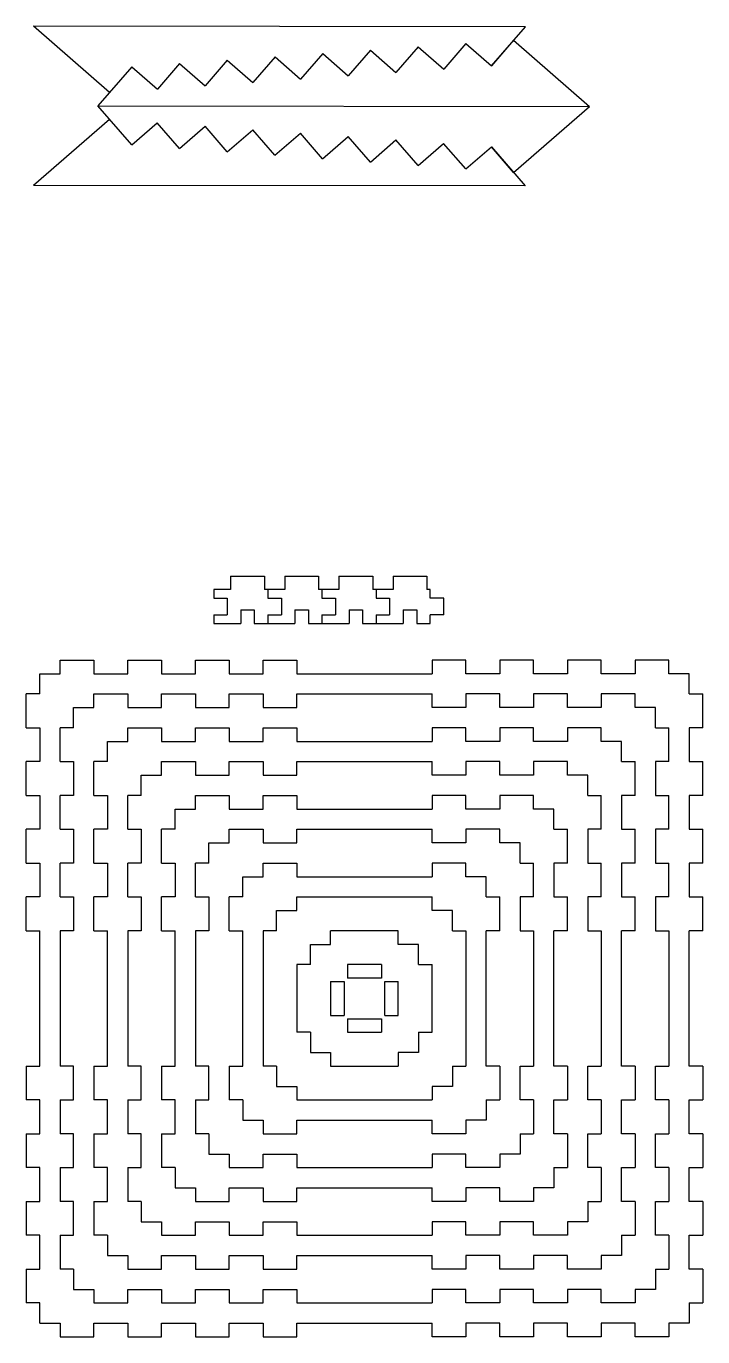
# Model space of a CAD drawing. Header units: millimetres. Extents: x 1116 to 1546, y 1257 to 1646.
# Drawn here: x 1345.7 to 1545.7, y 1258.6 to 1646 of the extents above; entities that cross this region are included whole.
import ezdxf

# ---------------------------------------------------------------- set-up
doc = ezdxf.new("R2010")
doc.units = ezdxf.units.MM

msp = doc.modelspace()

# ---------------------------------------------------------------- linework, layer by layer
for p, q in [((1370.34, 1626.44), (1347.87, 1645.99)), ((1493.24, 1645.83), (1347.87, 1645.99)), ((1483.2, 1634.29), (1493.24, 1645.83)), ((1447.44, 1638.89), (1440.88, 1631.34)), ((1447.44, 1638.89), (1454.99, 1632.32)), ((1461.55, 1639.87), (1454.99, 1632.32)), ((1461.55, 1639.87), (1469.1, 1633.31)), ((1475.66, 1640.85), (1469.1, 1633.31)), ((1475.66, 1640.85), (1483.2, 1634.29)), ((1489.77, 1641.83), (1483.2, 1634.29)), ((1489.77, 1641.83), (1512.24, 1622.28)), ((1391.01, 1634.96), (1384.45, 1627.42)), ((1391.01, 1634.96), (1398.56, 1628.4)), ((1405.12, 1635.94), (1398.56, 1628.4)), ((1405.12, 1635.94), (1412.66, 1629.38)), ((1419.23, 1636.93), (1412.66, 1629.38)), ((1419.23, 1636.93), (1426.77, 1630.36)), ((1433.34, 1637.91), (1426.77, 1630.36)), ((1433.34, 1637.91), (1440.88, 1631.34)), ((1376.9, 1633.98), (1366.86, 1622.44)), ((1376.9, 1633.98), (1384.45, 1627.42)), ((1376.88, 1610.88), (1366.86, 1622.44)), ((1366.86, 1622.44), (1512.24, 1622.28)), ((1489.72, 1602.78), (1512.24, 1622.28)), ((1370.33, 1618.44), (1347.82, 1598.94)), ((1376.88, 1610.88), (1384.44, 1617.42)), ((1390.98, 1609.87), (1384.44, 1617.42)), ((1390.98, 1609.87), (1398.54, 1616.41)), ((1405.09, 1608.85), (1398.54, 1616.41)), ((1405.09, 1608.85), (1412.65, 1615.4)), ((1419.2, 1607.84), (1412.65, 1615.4)), ((1419.2, 1607.84), (1426.75, 1614.39)), ((1433.3, 1606.83), (1426.75, 1614.39)), ((1433.3, 1606.83), (1440.86, 1613.38)), ((1447.41, 1605.82), (1440.86, 1613.38)), ((1447.41, 1605.82), (1454.97, 1612.36)), ((1461.51, 1604.81), (1454.97, 1612.36)), ((1461.51, 1604.81), (1469.07, 1611.35)), ((1475.62, 1603.79), (1469.07, 1611.35)), ((1475.62, 1603.79), (1483.18, 1610.34)), ((1489.72, 1602.78), (1483.18, 1610.34)), ((1483.18, 1610.34), (1493.19, 1598.78)), ((1493.19, 1598.78), (1347.82, 1598.94)), ((1406.11, 1483.46), (1406.11, 1479.46)), ((1406.11, 1483.46), (1416.11, 1483.46)), ((1416.11, 1483.46), (1416.11, 1479.46)), ((1422.11, 1483.46), (1422.11, 1479.46)), ((1422.11, 1483.46), (1432.11, 1483.46)), ((1432.11, 1483.46), (1432.11, 1479.46)), ((1438.11, 1483.46), (1438.11, 1479.46)), ((1438.11, 1483.46), (1448.11, 1483.46)), ((1448.11, 1483.46), (1448.11, 1479.46)), ((1454.11, 1483.46), (1454.11, 1479.46)), ((1454.11, 1483.46), (1464.11, 1483.46)), ((1464.11, 1483.46), (1464.11, 1479.46)), ((1406.11, 1479.46), (1401.11, 1479.46)), ((1401.11, 1479.46), (1401.11, 1476.96)), ((1401.11, 1476.96), (1405.11, 1476.96)), ((1405.11, 1476.96), (1405.11, 1471.96)), ((1417.11, 1479.46), (1416.11, 1479.46)), ((1422.11, 1479.46), (1417.11, 1479.46)), ((1417.11, 1479.46), (1417.11, 1476.96)), ((1417.11, 1476.96), (1421.11, 1476.96)), ((1421.11, 1476.96), (1421.11, 1471.96)), ((1433.11, 1479.46), (1432.11, 1479.46)), ((1438.11, 1479.46), (1433.11, 1479.46)), ((1433.11, 1479.46), (1433.11, 1476.96)), ((1433.11, 1476.96), (1437.11, 1476.96)), ((1437.11, 1476.96), (1437.11, 1471.96)), ((1449.11, 1479.46), (1448.11, 1479.46)), ((1454.11, 1479.46), (1449.11, 1479.46)), ((1449.11, 1479.46), (1449.11, 1476.96)), ((1449.11, 1476.96), (1453.11, 1476.96)), ((1453.11, 1476.96), (1453.11, 1471.96)), ((1465.11, 1479.46), (1464.11, 1479.46)), ((1465.11, 1476.96), (1465.11, 1479.46)), ((1469.11, 1476.96), (1465.11, 1476.96)), ((1469.11, 1471.96), (1469.11, 1476.96)), ((1409.11, 1473.46), (1409.11, 1469.46)), ((1409.11, 1473.46), (1413.11, 1473.46)), ((1413.11, 1473.46), (1413.11, 1469.46)), ((1425.11, 1473.46), (1425.11, 1469.46)), ((1425.11, 1473.46), (1429.11, 1473.46)), ((1429.11, 1473.46), (1429.11, 1469.46)), ((1441.11, 1473.46), (1441.11, 1469.46)), ((1441.11, 1473.46), (1445.11, 1473.46)), ((1445.11, 1473.46), (1445.11, 1469.46)), ((1457.11, 1473.46), (1457.11, 1469.46)), ((1457.11, 1473.46), (1461.11, 1473.46)), ((1461.11, 1473.46), (1461.11, 1469.46)), ((1401.11, 1471.96), (1401.11, 1469.46)), ((1401.11, 1471.96), (1405.11, 1471.96)), ((1401.11, 1469.46), (1409.11, 1469.46)), ((1413.11, 1469.46), (1417.11, 1469.46)), ((1417.11, 1471.96), (1417.11, 1469.46)), ((1417.11, 1471.96), (1421.11, 1471.96)), ((1417.11, 1469.46), (1425.11, 1469.46)), ((1429.11, 1469.46), (1433.11, 1469.46)), ((1433.11, 1471.96), (1433.11, 1469.46)), ((1433.11, 1471.96), (1437.11, 1471.96)), ((1433.11, 1469.46), (1441.11, 1469.46)), ((1445.11, 1469.46), (1449.11, 1469.46)), ((1449.11, 1471.96), (1449.11, 1469.46)), ((1449.11, 1471.96), (1453.11, 1471.96)), ((1449.11, 1469.46), (1457.11, 1469.46)), ((1461.11, 1469.46), (1465.11, 1469.46)), ((1465.11, 1469.46), (1465.11, 1471.96)), ((1469.11, 1471.96), (1465.11, 1471.96)), ((1355.68, 1454.6), (1355.68, 1458.6)), ((1365.68, 1458.6), (1365.68, 1454.6)), ((1375.68, 1454.6), (1375.68, 1458.6)), ((1385.68, 1458.6), (1385.68, 1454.6)), ((1395.68, 1454.6), (1395.68, 1458.6)), ((1405.68, 1458.6), (1405.68, 1454.6)), ((1415.68, 1454.6), (1415.68, 1458.6)), ((1425.68, 1458.6), (1425.68, 1454.6)), ((1465.68, 1458.6), (1465.68, 1454.6)), ((1475.68, 1454.6), (1475.68, 1458.6)), ((1485.68, 1458.6), (1485.68, 1454.6)), ((1495.68, 1454.6), (1495.68, 1458.6)), ((1505.68, 1458.6), (1505.68, 1454.6)), ((1515.68, 1454.6), (1515.68, 1458.6)), ((1525.68, 1458.6), (1525.68, 1454.6)), ((1535.68, 1454.6), (1535.68, 1458.6)), ((1349.68, 1448.6), (1349.68, 1454.6)), ((1349.68, 1454.6), (1355.68, 1454.6)), ((1365.68, 1454.6), (1375.68, 1454.6)), ((1385.68, 1454.6), (1395.68, 1454.6)), ((1405.68, 1454.6), (1415.68, 1454.6)), ((1425.68, 1454.6), (1465.68, 1454.6)), ((1485.68, 1454.6), (1475.68, 1454.6)), ((1505.68, 1454.6), (1495.68, 1454.6)), ((1525.68, 1454.6), (1515.68, 1454.6)), ((1349.68, 1448.6), (1345.68, 1448.6)), ((1365.68, 1444.6), (1365.68, 1448.6)), ((1375.68, 1448.6), (1375.68, 1444.6)), ((1385.68, 1444.6), (1385.68, 1448.6)), ((1395.68, 1448.6), (1395.68, 1444.6)), ((1405.68, 1444.6), (1405.68, 1448.6)), ((1415.68, 1448.6), (1415.68, 1444.6)), ((1425.68, 1444.6), (1425.68, 1448.6)), ((1465.68, 1444.6), (1465.68, 1448.6)), ((1475.68, 1448.6), (1475.68, 1444.6)), ((1485.68, 1444.6), (1485.68, 1448.6)), ((1495.68, 1448.6), (1495.68, 1444.6)), ((1505.68, 1444.6), (1505.68, 1448.6)), ((1515.68, 1448.6), (1515.68, 1444.6)), ((1525.68, 1444.6), (1525.68, 1448.6)), ((1541.68, 1448.6), (1545.68, 1448.6)), ((1375.68, 1444.6), (1385.68, 1444.6)), ((1395.68, 1444.6), (1405.68, 1444.6)), ((1415.68, 1444.6), (1425.68, 1444.6)), ((1475.68, 1444.6), (1465.68, 1444.6)), ((1495.68, 1444.6), (1485.68, 1444.6)), ((1515.68, 1444.6), (1505.68, 1444.6)), ((1345.68, 1438.6), (1349.68, 1438.6)), ((1349.68, 1438.6), (1349.68, 1428.6)), ((1359.68, 1438.6), (1355.68, 1438.6)), ((1375.68, 1434.6), (1375.68, 1438.6)), ((1385.68, 1438.6), (1385.68, 1434.6)), ((1395.68, 1434.6), (1395.68, 1438.6)), ((1405.68, 1438.6), (1405.68, 1434.6)), ((1415.68, 1434.6), (1415.68, 1438.6)), ((1425.68, 1438.6), (1425.68, 1434.6)), ((1465.68, 1438.6), (1465.68, 1434.6)), ((1475.68, 1434.6), (1475.68, 1438.6)), ((1485.68, 1438.6), (1485.68, 1434.6)), ((1495.68, 1434.6), (1495.68, 1438.6)), ((1505.68, 1438.6), (1505.68, 1434.6)), ((1515.68, 1434.6), (1515.68, 1438.6)), ((1531.68, 1438.6), (1535.68, 1438.6)), ((1541.68, 1438.6), (1541.68, 1428.6)), ((1545.68, 1438.6), (1541.68, 1438.6)), ((1385.68, 1434.6), (1395.68, 1434.6)), ((1405.68, 1434.6), (1415.68, 1434.6)), ((1425.68, 1434.6), (1465.68, 1434.6)), ((1485.68, 1434.6), (1475.68, 1434.6)), ((1505.68, 1434.6), (1495.68, 1434.6)), ((1349.68, 1428.6), (1345.68, 1428.6)), ((1355.68, 1428.6), (1359.68, 1428.6)), ((1359.68, 1428.6), (1359.68, 1418.6)), ((1369.68, 1428.6), (1365.68, 1428.6)), ((1385.68, 1424.6), (1385.68, 1428.6)), ((1395.68, 1428.6), (1395.68, 1424.6)), ((1405.68, 1424.6), (1405.68, 1428.6)), ((1415.68, 1428.6), (1415.68, 1424.6)), ((1425.68, 1424.6), (1425.68, 1428.6)), ((1465.68, 1424.6), (1465.68, 1428.6)), ((1475.68, 1428.6), (1475.68, 1424.6)), ((1485.68, 1424.6), (1485.68, 1428.6)), ((1495.68, 1428.6), (1495.68, 1424.6)), ((1505.68, 1424.6), (1505.68, 1428.6)), ((1521.68, 1428.6), (1525.68, 1428.6)), ((1531.68, 1428.6), (1531.68, 1418.6)), ((1535.68, 1428.6), (1531.68, 1428.6)), ((1541.68, 1428.6), (1545.68, 1428.6)), ((1395.68, 1424.6), (1405.68, 1424.6)), ((1415.68, 1424.6), (1425.68, 1424.6)), ((1475.68, 1424.6), (1465.68, 1424.6)), ((1495.68, 1424.6), (1485.68, 1424.6)), ((1345.68, 1418.6), (1349.68, 1418.6)), ((1349.68, 1418.6), (1349.68, 1408.6)), ((1359.68, 1418.6), (1355.68, 1418.6)), ((1365.68, 1418.6), (1369.68, 1418.6)), ((1369.68, 1418.6), (1369.68, 1408.6)), ((1379.68, 1418.6), (1375.68, 1418.6)), ((1395.68, 1414.6), (1395.68, 1418.6)), ((1405.68, 1418.6), (1405.68, 1414.6)), ((1415.68, 1414.6), (1415.68, 1418.6)), ((1425.68, 1418.6), (1425.68, 1414.6)), ((1465.68, 1418.6), (1465.68, 1414.6)), ((1475.68, 1414.6), (1475.68, 1418.6)), ((1485.68, 1418.6), (1485.68, 1414.6)), ((1495.68, 1414.6), (1495.68, 1418.6)), ((1511.68, 1418.6), (1515.68, 1418.6)), ((1521.68, 1418.6), (1521.68, 1408.6)), ((1525.68, 1418.6), (1521.68, 1418.6)), ((1531.68, 1418.6), (1535.68, 1418.6)), ((1541.68, 1418.6), (1541.68, 1408.6)), ((1545.68, 1418.6), (1541.68, 1418.6)), ((1405.68, 1414.6), (1415.68, 1414.6)), ((1425.68, 1414.6), (1465.68, 1414.6)), ((1485.68, 1414.6), (1475.68, 1414.6)), ((1349.68, 1408.6), (1345.68, 1408.6)), ((1355.68, 1408.6), (1359.68, 1408.6)), ((1359.68, 1408.6), (1359.68, 1398.6)), ((1369.68, 1408.6), (1365.68, 1408.6)), ((1375.68, 1408.6), (1379.68, 1408.6)), ((1379.68, 1408.6), (1379.68, 1398.6)), ((1389.68, 1408.6), (1385.68, 1408.6)), ((1405.68, 1404.6), (1405.68, 1408.6)), ((1415.68, 1408.6), (1415.68, 1404.6)), ((1425.68, 1404.6), (1425.68, 1408.6)), ((1465.68, 1404.6), (1465.68, 1408.6)), ((1475.68, 1408.6), (1475.68, 1404.6)), ((1485.68, 1404.6), (1485.68, 1408.6)), ((1501.68, 1408.6), (1505.68, 1408.6)), ((1511.68, 1408.6), (1511.68, 1398.6)), ((1515.68, 1408.6), (1511.68, 1408.6)), ((1521.68, 1408.6), (1525.68, 1408.6)), ((1531.68, 1408.6), (1531.68, 1398.6)), ((1535.68, 1408.6), (1531.68, 1408.6)), ((1541.68, 1408.6), (1545.68, 1408.6)), ((1415.68, 1404.6), (1425.68, 1404.6)), ((1475.68, 1404.6), (1465.68, 1404.6)), ((1345.68, 1398.6), (1349.68, 1398.6)), ((1349.68, 1398.6), (1349.68, 1388.6)), ((1359.68, 1398.6), (1355.68, 1398.6)), ((1365.68, 1398.6), (1369.68, 1398.6)), ((1369.68, 1398.6), (1369.68, 1388.6)), ((1379.68, 1398.6), (1375.68, 1398.6)), ((1385.68, 1398.6), (1389.68, 1398.6)), ((1389.68, 1398.6), (1389.68, 1388.6)), ((1399.68, 1398.6), (1395.68, 1398.6)), ((1415.68, 1394.6), (1415.68, 1398.6)), ((1425.68, 1398.6), (1425.68, 1394.6)), ((1465.68, 1398.6), (1465.68, 1394.6)), ((1475.68, 1394.6), (1475.68, 1398.6)), ((1491.68, 1398.6), (1495.68, 1398.6)), ((1501.68, 1398.6), (1501.68, 1388.6)), ((1505.68, 1398.6), (1501.68, 1398.6)), ((1511.68, 1398.6), (1515.68, 1398.6)), ((1521.68, 1398.6), (1521.68, 1388.6)), ((1525.68, 1398.6), (1521.68, 1398.6)), ((1531.68, 1398.6), (1535.68, 1398.6)), ((1541.68, 1398.6), (1541.68, 1388.6)), ((1545.68, 1398.6), (1541.68, 1398.6)), ((1425.68, 1394.6), (1465.68, 1394.6)), ((1349.68, 1388.6), (1345.68, 1388.6)), ((1355.68, 1388.6), (1359.68, 1388.6)), ((1359.68, 1388.6), (1359.68, 1378.6)), ((1369.68, 1388.6), (1365.68, 1388.6)), ((1375.68, 1388.6), (1379.68, 1388.6)), ((1379.68, 1388.6), (1379.68, 1378.6)), ((1389.68, 1388.6), (1385.68, 1388.6)), ((1395.68, 1388.6), (1399.68, 1388.6)), ((1399.68, 1388.6), (1399.68, 1378.6)), ((1409.68, 1388.6), (1405.68, 1388.6)), ((1425.68, 1384.6), (1425.68, 1388.6)), ((1465.68, 1384.6), (1465.68, 1388.6)), ((1481.68, 1388.6), (1485.68, 1388.6)), ((1491.68, 1388.6), (1491.68, 1378.6)), ((1495.68, 1388.6), (1491.68, 1388.6)), ((1501.68, 1388.6), (1505.68, 1388.6)), ((1511.68, 1388.6), (1511.68, 1378.6)), ((1515.68, 1388.6), (1511.68, 1388.6)), ((1521.68, 1388.6), (1525.68, 1388.6)), ((1531.68, 1388.6), (1531.68, 1378.6)), ((1535.68, 1388.6), (1531.68, 1388.6)), ((1541.68, 1388.6), (1545.68, 1388.6)), ((1345.68, 1378.6), (1349.68, 1378.6)), ((1349.68, 1338.6), (1349.68, 1378.6)), ((1359.68, 1378.6), (1355.68, 1378.6)), ((1365.68, 1378.6), (1369.68, 1378.6)), ((1369.68, 1338.6), (1369.68, 1378.6)), ((1379.68, 1378.6), (1375.68, 1378.6)), ((1385.68, 1378.6), (1389.68, 1378.6)), ((1389.68, 1338.6), (1389.68, 1378.6)), ((1399.68, 1378.6), (1395.68, 1378.6)), ((1405.68, 1378.6), (1409.68, 1378.6)), ((1409.68, 1338.6), (1409.68, 1378.6)), ((1419.68, 1378.6), (1415.68, 1378.6)), ((1435.68, 1374.6), (1435.68, 1378.6)), ((1455.68, 1374.6), (1455.68, 1378.6)), ((1471.68, 1378.6), (1475.68, 1378.6)), ((1481.68, 1338.6), (1481.68, 1378.6)), ((1485.68, 1378.6), (1481.68, 1378.6)), ((1491.68, 1378.6), (1495.68, 1378.6)), ((1501.68, 1338.6), (1501.68, 1378.6)), ((1505.68, 1378.6), (1501.68, 1378.6)), ((1511.68, 1378.6), (1515.68, 1378.6)), ((1521.68, 1338.6), (1521.68, 1378.6)), ((1525.68, 1378.6), (1521.68, 1378.6)), ((1531.68, 1378.6), (1535.68, 1378.6)), ((1541.68, 1338.6), (1541.68, 1378.6)), ((1545.68, 1378.6), (1541.68, 1378.6)), ((1429.68, 1368.6), (1425.68, 1368.6)), ((1440.68, 1368.6), (1440.68, 1364.6)), ((1450.68, 1368.6), (1450.68, 1364.6)), ((1461.68, 1368.6), (1465.68, 1368.6)), ((1435.68, 1363.6), (1439.68, 1363.6)), ((1451.68, 1363.6), (1455.68, 1363.6)), ((1435.68, 1353.6), (1439.68, 1353.6)), ((1440.68, 1352.6), (1440.68, 1348.6)), ((1450.68, 1352.6), (1450.68, 1348.6)), ((1451.68, 1353.6), (1455.68, 1353.6)), ((1429.68, 1348.6), (1425.68, 1348.6)), ((1461.68, 1348.6), (1465.68, 1348.6)), ((1435.68, 1342.6), (1435.68, 1338.6)), ((1455.68, 1342.6), (1455.68, 1338.6)), ((1345.68, 1338.6), (1349.68, 1338.6)), ((1359.68, 1338.6), (1355.68, 1338.6)), ((1359.68, 1328.6), (1359.68, 1338.6)), ((1365.68, 1338.6), (1369.68, 1338.6)), ((1379.68, 1338.6), (1375.68, 1338.6)), ((1379.68, 1328.6), (1379.68, 1338.6)), ((1385.68, 1338.6), (1389.68, 1338.6)), ((1399.68, 1338.6), (1395.68, 1338.6)), ((1399.68, 1328.6), (1399.68, 1338.6)), ((1405.68, 1338.6), (1409.68, 1338.6)), ((1419.68, 1338.6), (1415.68, 1338.6)), ((1471.68, 1338.6), (1475.68, 1338.6)), ((1485.68, 1338.6), (1481.68, 1338.6)), ((1491.68, 1328.6), (1491.68, 1338.6)), ((1491.68, 1338.6), (1495.68, 1338.6)), ((1505.68, 1338.6), (1501.68, 1338.6)), ((1511.68, 1328.6), (1511.68, 1338.6)), ((1511.68, 1338.6), (1515.68, 1338.6)), ((1525.68, 1338.6), (1521.68, 1338.6)), ((1531.68, 1328.6), (1531.68, 1338.6)), ((1531.68, 1338.6), (1535.68, 1338.6)), ((1545.68, 1338.6), (1541.68, 1338.6)), ((1425.68, 1332.6), (1425.68, 1328.6)), ((1465.68, 1332.6), (1465.68, 1328.6)), ((1349.68, 1328.6), (1345.68, 1328.6)), ((1349.68, 1318.6), (1349.68, 1328.6)), ((1355.68, 1328.6), (1359.68, 1328.6)), ((1369.68, 1328.6), (1365.68, 1328.6)), ((1369.68, 1318.6), (1369.68, 1328.6)), ((1375.68, 1328.6), (1379.68, 1328.6)), ((1389.68, 1328.6), (1385.68, 1328.6)), ((1389.68, 1318.6), (1389.68, 1328.6)), ((1395.68, 1328.6), (1399.68, 1328.6)), ((1409.68, 1328.6), (1405.68, 1328.6)), ((1481.68, 1328.6), (1485.68, 1328.6)), ((1495.68, 1328.6), (1491.68, 1328.6)), ((1501.68, 1318.6), (1501.68, 1328.6)), ((1501.68, 1328.6), (1505.68, 1328.6)), ((1515.68, 1328.6), (1511.68, 1328.6)), ((1521.68, 1318.6), (1521.68, 1328.6)), ((1521.68, 1328.6), (1525.68, 1328.6)), ((1535.68, 1328.6), (1531.68, 1328.6)), ((1541.68, 1318.6), (1541.68, 1328.6)), ((1541.68, 1328.6), (1545.68, 1328.6)), ((1415.68, 1322.6), (1415.68, 1318.6)), ((1425.68, 1322.6), (1465.68, 1322.6)), ((1425.68, 1318.6), (1425.68, 1322.6)), ((1465.68, 1318.6), (1465.68, 1322.6)), ((1475.68, 1322.6), (1475.68, 1318.6)), ((1345.68, 1318.6), (1349.68, 1318.6)), ((1359.68, 1318.6), (1355.68, 1318.6)), ((1359.68, 1308.6), (1359.68, 1318.6)), ((1365.68, 1318.6), (1369.68, 1318.6)), ((1379.68, 1318.6), (1375.68, 1318.6)), ((1379.68, 1308.6), (1379.68, 1318.6)), ((1385.68, 1318.6), (1389.68, 1318.6)), ((1399.68, 1318.6), (1395.68, 1318.6)), ((1491.68, 1318.6), (1495.68, 1318.6)), ((1505.68, 1318.6), (1501.68, 1318.6)), ((1511.68, 1308.6), (1511.68, 1318.6)), ((1511.68, 1318.6), (1515.68, 1318.6)), ((1525.68, 1318.6), (1521.68, 1318.6)), ((1531.68, 1308.6), (1531.68, 1318.6)), ((1531.68, 1318.6), (1535.68, 1318.6)), ((1545.68, 1318.6), (1541.68, 1318.6)), ((1405.68, 1312.6), (1405.68, 1308.6)), ((1415.68, 1312.6), (1425.68, 1312.6)), ((1415.68, 1308.6), (1415.68, 1312.6)), ((1425.68, 1312.6), (1425.68, 1308.6)), ((1475.68, 1312.6), (1465.68, 1312.6)), ((1465.68, 1312.6), (1465.68, 1308.6)), ((1475.68, 1308.6), (1475.68, 1312.6)), ((1485.68, 1312.6), (1485.68, 1308.6)), ((1349.68, 1308.6), (1345.68, 1308.6)), ((1349.68, 1298.6), (1349.68, 1308.6)), ((1355.68, 1308.6), (1359.68, 1308.6)), ((1369.68, 1308.6), (1365.68, 1308.6)), ((1369.68, 1298.6), (1369.68, 1308.6)), ((1375.68, 1308.6), (1379.68, 1308.6)), ((1389.68, 1308.6), (1385.68, 1308.6)), ((1501.68, 1308.6), (1505.68, 1308.6)), ((1515.68, 1308.6), (1511.68, 1308.6)), ((1521.68, 1298.6), (1521.68, 1308.6)), ((1521.68, 1308.6), (1525.68, 1308.6)), ((1535.68, 1308.6), (1531.68, 1308.6)), ((1541.68, 1298.6), (1541.68, 1308.6)), ((1541.68, 1308.6), (1545.68, 1308.6)), ((1395.68, 1302.6), (1395.68, 1298.6)), ((1405.68, 1302.6), (1415.68, 1302.6)), ((1405.68, 1298.6), (1405.68, 1302.6)), ((1415.68, 1302.6), (1415.68, 1298.6)), ((1425.68, 1302.6), (1465.68, 1302.6)), ((1425.68, 1298.6), (1425.68, 1302.6)), ((1465.68, 1298.6), (1465.68, 1302.6)), ((1485.68, 1302.6), (1475.68, 1302.6)), ((1475.68, 1302.6), (1475.68, 1298.6)), ((1485.68, 1298.6), (1485.68, 1302.6)), ((1495.68, 1302.6), (1495.68, 1298.6)), ((1345.68, 1298.6), (1349.68, 1298.6)), ((1359.68, 1298.6), (1355.68, 1298.6)), ((1359.68, 1288.6), (1359.68, 1298.6)), ((1365.68, 1298.6), (1369.68, 1298.6)), ((1379.68, 1298.6), (1375.68, 1298.6)), ((1511.68, 1298.6), (1515.68, 1298.6)), ((1525.68, 1298.6), (1521.68, 1298.6)), ((1531.68, 1288.6), (1531.68, 1298.6)), ((1531.68, 1298.6), (1535.68, 1298.6)), ((1545.68, 1298.6), (1541.68, 1298.6)), ((1385.68, 1292.6), (1385.68, 1288.6)), ((1395.68, 1292.6), (1405.68, 1292.6)), ((1395.68, 1288.6), (1395.68, 1292.6)), ((1405.68, 1292.6), (1405.68, 1288.6)), ((1415.68, 1292.6), (1425.68, 1292.6)), ((1415.68, 1288.6), (1415.68, 1292.6)), ((1425.68, 1292.6), (1425.68, 1288.6)), ((1475.68, 1292.6), (1465.68, 1292.6)), ((1465.68, 1292.6), (1465.68, 1288.6)), ((1475.68, 1288.6), (1475.68, 1292.6)), ((1495.68, 1292.6), (1485.68, 1292.6)), ((1485.68, 1292.6), (1485.68, 1288.6)), ((1495.68, 1288.6), (1495.68, 1292.6)), ((1505.68, 1292.6), (1505.68, 1288.6)), ((1349.68, 1288.6), (1345.68, 1288.6)), ((1349.68, 1278.6), (1349.68, 1288.6)), ((1355.68, 1288.6), (1359.68, 1288.6)), ((1369.68, 1288.6), (1365.68, 1288.6)), ((1521.68, 1288.6), (1525.68, 1288.6)), ((1535.68, 1288.6), (1531.68, 1288.6)), ((1541.68, 1278.6), (1541.68, 1288.6)), ((1541.68, 1288.6), (1545.68, 1288.6)), ((1375.68, 1282.6), (1375.68, 1278.6)), ((1385.68, 1282.6), (1395.68, 1282.6)), ((1385.68, 1278.6), (1385.68, 1282.6)), ((1395.68, 1282.6), (1395.68, 1278.6)), ((1405.68, 1282.6), (1415.68, 1282.6)), ((1405.68, 1278.6), (1405.68, 1282.6)), ((1415.68, 1282.6), (1415.68, 1278.6)), ((1425.68, 1282.6), (1465.68, 1282.6)), ((1425.68, 1278.6), (1425.68, 1282.6)), ((1465.68, 1278.6), (1465.68, 1282.6)), ((1485.68, 1282.6), (1475.68, 1282.6)), ((1475.68, 1282.6), (1475.68, 1278.6)), ((1485.68, 1278.6), (1485.68, 1282.6)), ((1505.68, 1282.6), (1495.68, 1282.6)), ((1495.68, 1282.6), (1495.68, 1278.6)), ((1505.68, 1278.6), (1505.68, 1282.6)), ((1515.68, 1282.6), (1515.68, 1278.6)), ((1345.68, 1278.6), (1349.68, 1278.6)), ((1359.68, 1278.6), (1355.68, 1278.6)), ((1531.68, 1278.6), (1535.68, 1278.6)), ((1545.68, 1278.6), (1541.68, 1278.6)), ((1365.68, 1272.6), (1365.68, 1268.6)), ((1375.68, 1272.6), (1385.68, 1272.6)), ((1375.68, 1268.6), (1375.68, 1272.6)), ((1385.68, 1272.6), (1385.68, 1268.6)), ((1395.68, 1272.6), (1405.68, 1272.6)), ((1395.68, 1268.6), (1395.68, 1272.6)), ((1405.68, 1272.6), (1405.68, 1268.6)), ((1415.68, 1272.6), (1425.68, 1272.6)), ((1415.68, 1268.6), (1415.68, 1272.6)), ((1425.68, 1272.6), (1425.68, 1268.6)), ((1475.68, 1272.6), (1465.68, 1272.6)), ((1465.68, 1272.6), (1465.68, 1268.6)), ((1475.68, 1268.6), (1475.68, 1272.6)), ((1495.68, 1272.6), (1485.68, 1272.6)), ((1485.68, 1272.6), (1485.68, 1268.6)), ((1495.68, 1268.6), (1495.68, 1272.6)), ((1515.68, 1272.6), (1505.68, 1272.6)), ((1505.68, 1272.6), (1505.68, 1268.6)), ((1515.68, 1268.6), (1515.68, 1272.6)), ((1525.68, 1272.6), (1525.68, 1268.6)), ((1349.68, 1268.6), (1345.68, 1268.6)), ((1349.68, 1262.6), (1349.68, 1268.6)), ((1541.68, 1268.6), (1545.68, 1268.6)), ((1349.68, 1262.6), (1355.68, 1262.6)), ((1355.68, 1262.6), (1355.68, 1258.6)), ((1365.68, 1262.6), (1375.68, 1262.6)), ((1365.68, 1258.6), (1365.68, 1262.6)), ((1375.68, 1262.6), (1375.68, 1258.6)), ((1385.68, 1262.6), (1395.68, 1262.6)), ((1385.68, 1258.6), (1385.68, 1262.6)), ((1395.68, 1262.6), (1395.68, 1258.6)), ((1405.68, 1262.6), (1415.68, 1262.6)), ((1405.68, 1258.6), (1405.68, 1262.6)), ((1415.68, 1262.6), (1415.68, 1258.6)), ((1425.68, 1262.6), (1465.68, 1262.6)), ((1425.68, 1258.6), (1425.68, 1262.6)), ((1465.68, 1258.6), (1465.68, 1262.6)), ((1485.68, 1262.6), (1475.68, 1262.6)), ((1475.68, 1262.6), (1475.68, 1258.6)), ((1485.68, 1258.6), (1485.68, 1262.6)), ((1505.68, 1262.6), (1495.68, 1262.6)), ((1495.68, 1262.6), (1495.68, 1258.6)), ((1505.68, 1258.6), (1505.68, 1262.6)), ((1525.68, 1262.6), (1515.68, 1262.6)), ((1515.68, 1262.6), (1515.68, 1258.6)), ((1525.68, 1258.6), (1525.68, 1262.6)), ((1535.68, 1262.6), (1535.68, 1258.6))]:
    msp.add_line(p, q)
for points in [[(1355.68, 1458.6), (1365.68, 1458.6)], [(1375.68, 1458.6), (1385.68, 1458.6)], [(1395.68, 1458.6), (1405.68, 1458.6)], [(1415.68, 1458.6), (1425.68, 1458.6)], [(1475.68, 1458.6), (1465.68, 1458.6)], [(1495.68, 1458.6), (1485.68, 1458.6)], [(1515.68, 1458.6), (1505.68, 1458.6)], [(1535.68, 1458.6), (1525.68, 1458.6)], [(1541.68, 1448.6), (1541.68, 1454.6), (1535.68, 1454.6)], [(1345.68, 1438.6), (1345.68, 1448.6)], [(1365.68, 1448.6), (1375.68, 1448.6)], [(1385.68, 1448.6), (1395.68, 1448.6)], [(1405.68, 1448.6), (1415.68, 1448.6)], [(1425.68, 1448.6), (1465.68, 1448.6)], [(1485.68, 1448.6), (1475.68, 1448.6)], [(1505.68, 1448.6), (1495.68, 1448.6)], [(1525.68, 1448.6), (1515.68, 1448.6)], [(1545.68, 1438.6), (1545.68, 1448.6)], [(1359.68, 1438.6), (1359.68, 1444.6), (1365.68, 1444.6)], [(1531.68, 1438.6), (1531.68, 1444.6), (1525.68, 1444.6)], [(1355.68, 1428.6), (1355.68, 1438.6)], [(1375.68, 1438.6), (1385.68, 1438.6)], [(1395.68, 1438.6), (1405.68, 1438.6)], [(1415.68, 1438.6), (1425.68, 1438.6)], [(1475.68, 1438.6), (1465.68, 1438.6)], [(1495.68, 1438.6), (1485.68, 1438.6)], [(1515.68, 1438.6), (1505.68, 1438.6)], [(1535.68, 1428.6), (1535.68, 1438.6)], [(1369.68, 1428.6), (1369.68, 1434.6), (1375.68, 1434.6)], [(1521.68, 1428.6), (1521.68, 1434.6), (1515.68, 1434.6)], [(1345.68, 1418.6), (1345.68, 1428.6)], [(1365.68, 1418.6), (1365.68, 1428.6)], [(1385.68, 1428.6), (1395.68, 1428.6)], [(1405.68, 1428.6), (1415.68, 1428.6)], [(1425.68, 1428.6), (1465.68, 1428.6)], [(1485.68, 1428.6), (1475.68, 1428.6)], [(1505.68, 1428.6), (1495.68, 1428.6)], [(1525.68, 1418.6), (1525.68, 1428.6)], [(1545.68, 1418.6), (1545.68, 1428.6)], [(1379.68, 1418.6), (1379.68, 1424.6), (1385.68, 1424.6)], [(1511.68, 1418.6), (1511.68, 1424.6), (1505.68, 1424.6)], [(1355.68, 1408.6), (1355.68, 1418.6)], [(1375.68, 1408.6), (1375.68, 1418.6)], [(1395.68, 1418.6), (1405.68, 1418.6)], [(1415.68, 1418.6), (1425.68, 1418.6)], [(1475.68, 1418.6), (1465.68, 1418.6)], [(1495.68, 1418.6), (1485.68, 1418.6)], [(1515.68, 1408.6), (1515.68, 1418.6)], [(1535.68, 1408.6), (1535.68, 1418.6)], [(1389.68, 1408.6), (1389.68, 1414.6), (1395.68, 1414.6)], [(1501.68, 1408.6), (1501.68, 1414.6), (1495.68, 1414.6)], [(1345.68, 1398.6), (1345.68, 1408.6)], [(1365.68, 1398.6), (1365.68, 1408.6)], [(1385.68, 1398.6), (1385.68, 1408.6)], [(1405.68, 1408.6), (1415.68, 1408.6)], [(1425.68, 1408.6), (1465.68, 1408.6)], [(1485.68, 1408.6), (1475.68, 1408.6)], [(1505.68, 1398.6), (1505.68, 1408.6)], [(1525.68, 1398.6), (1525.68, 1408.6)], [(1545.68, 1398.6), (1545.68, 1408.6)], [(1399.68, 1398.6), (1399.68, 1404.6), (1405.68, 1404.6)], [(1491.68, 1398.6), (1491.68, 1404.6), (1485.68, 1404.6)], [(1355.68, 1388.6), (1355.68, 1398.6)], [(1375.68, 1388.6), (1375.68, 1398.6)], [(1395.68, 1388.6), (1395.68, 1398.6)], [(1415.68, 1398.6), (1425.68, 1398.6)], [(1475.68, 1398.6), (1465.68, 1398.6)], [(1495.68, 1388.6), (1495.68, 1398.6)], [(1515.68, 1388.6), (1515.68, 1398.6)], [(1535.68, 1388.6), (1535.68, 1398.6)], [(1409.68, 1388.6), (1409.68, 1394.6), (1415.68, 1394.6)], [(1481.68, 1388.6), (1481.68, 1394.6), (1475.68, 1394.6)], [(1345.68, 1378.6), (1345.68, 1388.6)], [(1365.68, 1378.6), (1365.68, 1388.6)], [(1385.68, 1378.6), (1385.68, 1388.6)], [(1405.68, 1378.6), (1405.68, 1388.6)], [(1425.68, 1388.6), (1465.68, 1388.6)], [(1485.68, 1378.6), (1485.68, 1388.6)], [(1505.68, 1378.6), (1505.68, 1388.6)], [(1525.68, 1378.6), (1525.68, 1388.6)], [(1545.68, 1378.6), (1545.68, 1388.6)], [(1419.68, 1378.6), (1419.68, 1384.6), (1425.68, 1384.6)], [(1471.68, 1378.6), (1471.68, 1384.6), (1465.68, 1384.6)], [(1355.68, 1378.6), (1355.68, 1338.6)], [(1375.68, 1378.6), (1375.68, 1338.6)], [(1395.68, 1378.6), (1395.68, 1338.6)], [(1415.68, 1378.6), (1415.68, 1338.6)], [(1455.68, 1378.6), (1435.68, 1378.6)], [(1475.68, 1378.6), (1475.68, 1338.6)], [(1495.68, 1378.6), (1495.68, 1338.6)], [(1515.68, 1378.6), (1515.68, 1338.6)], [(1535.68, 1378.6), (1535.68, 1338.6)], [(1429.68, 1368.6), (1429.68, 1374.6), (1435.68, 1374.6)], [(1461.68, 1368.6), (1461.68, 1374.6), (1455.68, 1374.6)], [(1425.68, 1368.6), (1425.68, 1348.6)], [(1450.68, 1368.6), (1440.68, 1368.6)], [(1465.68, 1348.6), (1465.68, 1368.6)], [(1450.68, 1364.6), (1440.68, 1364.6)], [(1435.68, 1363.6), (1435.68, 1353.6)], [(1439.68, 1363.6), (1439.68, 1353.6)], [(1451.68, 1353.6), (1451.68, 1363.6)], [(1455.68, 1353.6), (1455.68, 1363.6)], [(1440.68, 1352.6), (1450.68, 1352.6)], [(1429.68, 1348.6), (1429.68, 1342.6), (1435.68, 1342.6)], [(1440.68, 1348.6), (1450.68, 1348.6)], [(1461.68, 1348.6), (1461.68, 1342.6), (1455.68, 1342.6)], [(1345.68, 1338.6), (1345.68, 1328.6)], [(1365.68, 1338.6), (1365.68, 1328.6)], [(1385.68, 1338.6), (1385.68, 1328.6)], [(1405.68, 1338.6), (1405.68, 1328.6)], [(1419.68, 1338.6), (1419.68, 1332.6), (1425.68, 1332.6)], [(1435.68, 1338.6), (1455.68, 1338.6)], [(1471.68, 1338.6), (1471.68, 1332.6), (1465.68, 1332.6)], [(1485.68, 1338.6), (1485.68, 1328.6)], [(1505.68, 1338.6), (1505.68, 1328.6)], [(1525.68, 1338.6), (1525.68, 1328.6)], [(1545.68, 1338.6), (1545.68, 1328.6)], [(1355.68, 1328.6), (1355.68, 1318.6)], [(1375.68, 1328.6), (1375.68, 1318.6)], [(1395.68, 1328.6), (1395.68, 1318.6)], [(1409.68, 1328.6), (1409.68, 1322.6), (1415.68, 1322.6)], [(1425.68, 1328.6), (1465.68, 1328.6)], [(1481.68, 1328.6), (1481.68, 1322.6), (1475.68, 1322.6)], [(1495.68, 1328.6), (1495.68, 1318.6)], [(1515.68, 1328.6), (1515.68, 1318.6)], [(1535.68, 1328.6), (1535.68, 1318.6)], [(1345.68, 1318.6), (1345.68, 1308.6)], [(1365.68, 1318.6), (1365.68, 1308.6)], [(1385.68, 1318.6), (1385.68, 1308.6)], [(1399.68, 1318.6), (1399.68, 1312.6), (1405.68, 1312.6)], [(1415.68, 1318.6), (1425.68, 1318.6)], [(1475.68, 1318.6), (1465.68, 1318.6)], [(1491.68, 1318.6), (1491.68, 1312.6), (1485.68, 1312.6)], [(1505.68, 1318.6), (1505.68, 1308.6)], [(1525.68, 1318.6), (1525.68, 1308.6)], [(1545.68, 1318.6), (1545.68, 1308.6)], [(1355.68, 1308.6), (1355.68, 1298.6)], [(1375.68, 1308.6), (1375.68, 1298.6)], [(1389.68, 1308.6), (1389.68, 1302.6), (1395.68, 1302.6)], [(1405.68, 1308.6), (1415.68, 1308.6)], [(1425.68, 1308.6), (1465.68, 1308.6)], [(1485.68, 1308.6), (1475.68, 1308.6)], [(1501.68, 1308.6), (1501.68, 1302.6), (1495.68, 1302.6)], [(1515.68, 1308.6), (1515.68, 1298.6)], [(1535.68, 1308.6), (1535.68, 1298.6)], [(1345.68, 1298.6), (1345.68, 1288.6)], [(1365.68, 1298.6), (1365.68, 1288.6)], [(1379.68, 1298.6), (1379.68, 1292.6), (1385.68, 1292.6)], [(1395.68, 1298.6), (1405.68, 1298.6)], [(1415.68, 1298.6), (1425.68, 1298.6)], [(1475.68, 1298.6), (1465.68, 1298.6)], [(1495.68, 1298.6), (1485.68, 1298.6)], [(1511.68, 1298.6), (1511.68, 1292.6), (1505.68, 1292.6)], [(1525.68, 1298.6), (1525.68, 1288.6)], [(1545.68, 1298.6), (1545.68, 1288.6)], [(1355.68, 1288.6), (1355.68, 1278.6)], [(1369.68, 1288.6), (1369.68, 1282.6), (1375.68, 1282.6)], [(1385.68, 1288.6), (1395.68, 1288.6)], [(1405.68, 1288.6), (1415.68, 1288.6)], [(1425.68, 1288.6), (1465.68, 1288.6)], [(1485.68, 1288.6), (1475.68, 1288.6)], [(1505.68, 1288.6), (1495.68, 1288.6)], [(1521.68, 1288.6), (1521.68, 1282.6), (1515.68, 1282.6)], [(1535.68, 1288.6), (1535.68, 1278.6)], [(1345.68, 1278.6), (1345.68, 1268.6)], [(1359.68, 1278.6), (1359.68, 1272.6), (1365.68, 1272.6)], [(1375.68, 1278.6), (1385.68, 1278.6)], [(1395.68, 1278.6), (1405.68, 1278.6)], [(1415.68, 1278.6), (1425.68, 1278.6)], [(1475.68, 1278.6), (1465.68, 1278.6)], [(1495.68, 1278.6), (1485.68, 1278.6)], [(1515.68, 1278.6), (1505.68, 1278.6)], [(1531.68, 1278.6), (1531.68, 1272.6), (1525.68, 1272.6)], [(1545.68, 1278.6), (1545.68, 1268.6)], [(1365.68, 1268.6), (1375.68, 1268.6)], [(1385.68, 1268.6), (1395.68, 1268.6)], [(1405.68, 1268.6), (1415.68, 1268.6)], [(1425.68, 1268.6), (1465.68, 1268.6)], [(1485.68, 1268.6), (1475.68, 1268.6)], [(1505.68, 1268.6), (1495.68, 1268.6)], [(1525.68, 1268.6), (1515.68, 1268.6)], [(1541.68, 1268.6), (1541.68, 1262.6), (1535.68, 1262.6)], [(1355.68, 1258.6), (1365.68, 1258.6)], [(1375.68, 1258.6), (1385.68, 1258.6)], [(1395.68, 1258.6), (1405.68, 1258.6)], [(1415.68, 1258.6), (1425.68, 1258.6)], [(1475.68, 1258.6), (1465.68, 1258.6)], [(1495.68, 1258.6), (1485.68, 1258.6)], [(1515.68, 1258.6), (1505.68, 1258.6)], [(1535.68, 1258.6), (1525.68, 1258.6)]]:
    msp.add_lwpolyline(points)

doc.saveas('drawing.dxf')
